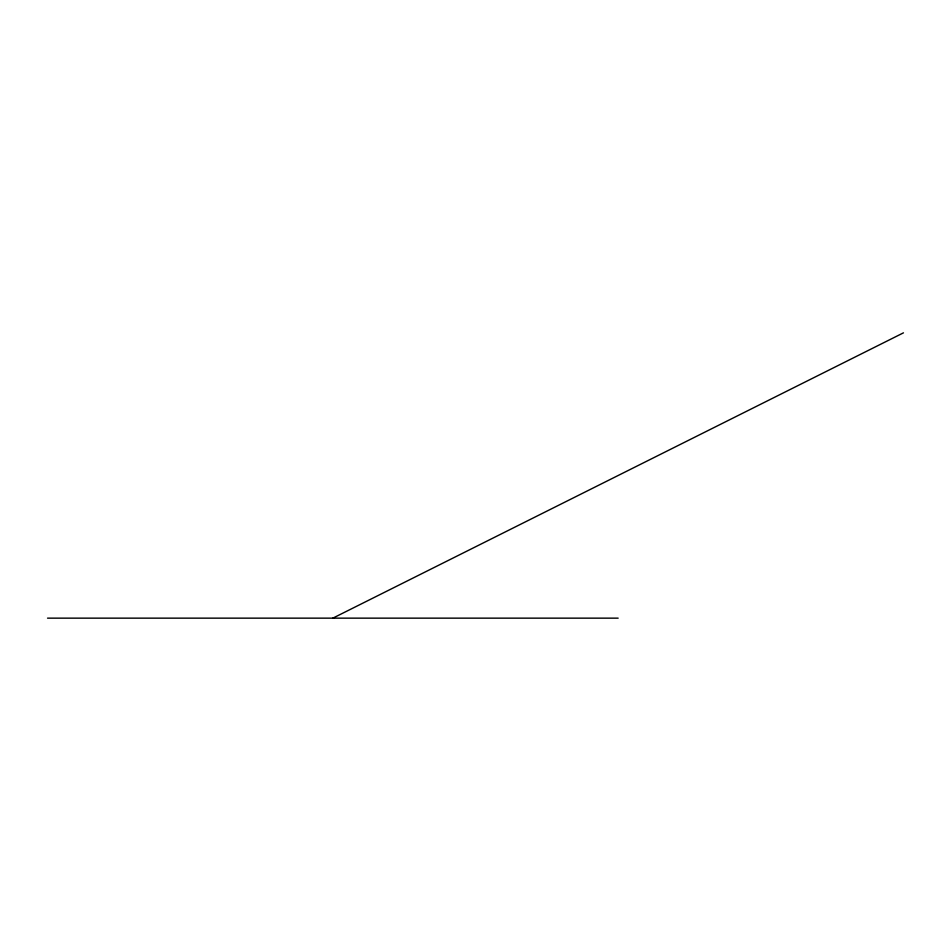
<?xml version="1.0" encoding="UTF-8"?>
<svg xmlns="http://www.w3.org/2000/svg" width="951" height="951" viewBox="0 0 951 951"><rect width="100%" height="100%" fill="white"/><g stroke="black" fill="none" stroke-linecap="round" stroke-linejoin="round"><path stroke-width="1.43" d="M332.85 618.15L903.45 332.85M47.55 618.15L618.15 618.15"/></g></svg>
